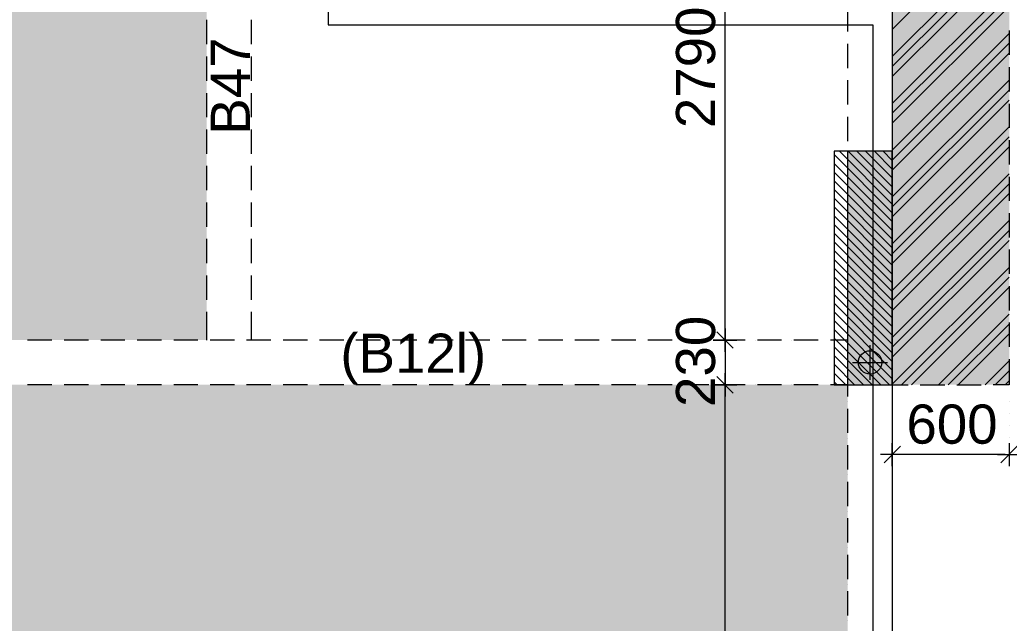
# Model space of a CAD drawing. Header units: millimetres. Extents: x -1303 to 98744, y -1303 to 90097.
# Drawn here: x 70140 to 75224, y 28153 to 31253 of the extents above; entities that cross this region are included whole.
import ezdxf

# ---------------------------------------------------------------- set-up
doc = ezdxf.new("R2010")
doc.units = ezdxf.units.MM
doc.layers.add('PDF_Geometry', color=7, linetype='Continuous')
doc.layers.add('PDF_Text', color=7, linetype='Continuous')
doc.layers.add('PDF_Solid Fills', color=192, linetype='Continuous', true_color=0xc2c0c0c0)
doc.styles.add('PDF ArialMT', font='arial.ttf')

msp = doc.modelspace()

# ---------------------------------------------------------------- hatches: boundary and pattern name
at = {"layer": 'PDF_Solid Fills', "true_color": 0x0000b2}
h = msp.add_hatch(color=254, dxfattribs=at)
h.paths.add_polyline_path([(75224.26012, 16872.72168), (74624.31541, 16872.72168), (74624.31541, 25187.75188), (75224.26012, 25187.75188)], flags=0)
h.paths.add_polyline_path([(74624.31541, 38292.73421), (74624.31541, 29377.68079), (75224.26012, 29377.68079), (75224.26012, 38892.67479), (59994.31175, 38892.67479), (59994.31175, 38292.73421)], flags=0)
h.paths.add_polyline_path([(26734.27358, 38892.67479), (26734.27358, 38292.73421), (55894.25843, 38292.73421), (55894.25843, 38892.67479)], flags=0)
h = msp.add_hatch(color=33, dxfattribs=at)
h.paths.add_polyline_path([(22404.2843, 31942.72087), (22404.2843, 32112.74047), (19209.26177, 32112.74047), (19209.26177, 30922.67974), (22404.2843, 30922.67974), (22404.2843, 31642.7072), (21409.2932, 31642.7072), (21409.2932, 31942.72087)], flags=0)
h.paths.add_polyline_path([(11529.29261, 29607.70354), (11529.29261, 32397.68983), (12814.30857, 32397.68983), (12814.30857, 29607.70354)], flags=0)
h.paths.add_polyline_path([(12814.30857, 32627.71257), (12814.30857, 34142.75024), (8234.23832, 34142.75024), (8234.23832, 32627.71257)], flags=0)
h.paths.add_polyline_path([(12814.30857, 22167.74491), (12814.30857, 24957.72913), (11529.29261, 24957.72913), (11529.29261, 22167.74491)], flags=0)
h.paths.add_polyline_path([(8234.23832, 21937.72009), (8234.23832, 20422.68242), (12814.30857, 20422.68242), (12814.30857, 21937.72009)], flags=0)
h.paths.add_polyline_path([(21869.25605, 23642.75499), (21869.25605, 22452.69219), (19209.26177, 22452.69219), (19209.26177, 23642.75499)], flags=0)
h.paths.add_polyline_path([(23229.25373, 22452.69219), (23229.25373, 23642.75499), (25959.23687, 23642.75499), (25959.23687, 22452.69219)], flags=0)
h.paths.add_polyline_path([(32354.27376, 21952.6997), (32354.27376, 20422.68242), (36934.25928, 20422.68242), (36934.25928, 21952.6997)], flags=0)
h.paths.add_polyline_path([(33639.29074, 24957.72913), (33639.29074, 22182.72451), (32354.27376, 22182.72451), (32354.27376, 24957.72913)], flags=0)
h.paths.add_polyline_path([(26964.2984, 30922.67974), (26964.2984, 32112.74047), (30159.32092, 32112.74047), (30159.32092, 30922.67974)], flags=0)
h.paths.add_polyline_path([(28349.2614, 32342.68057), (28349.2614, 33242.7154), (27564.23691, 33242.7154), (27564.23691, 32342.68057)], flags=0)
h.paths.add_polyline_path([(40634.2682, 32627.71257), (40634.2682, 34142.75024), (36554.27309, 34142.75024), (36554.27309, 32627.71257)], flags=0)
h.paths.add_polyline_path([(36554.27309, 29607.70354), (36554.27309, 32397.68983), (37839.28802, 32397.68983), (37839.28802, 29607.70354)], flags=0)
h.paths.add_polyline_path([(41994.26382, 34142.75024), (41994.26382, 32627.71257), (46074.25892, 32627.71257), (46074.25892, 34142.75024)], flags=0)
h.paths.add_polyline_path([(46074.25892, 32397.68983), (46074.25892, 29607.70354), (44789.244, 29607.70354), (44789.244, 32397.68983)], flags=0)
h.paths.add_polyline_path([(45694.27273, 20422.68242), (45694.27273, 21952.6997), (50274.26033, 21952.6997), (50274.26033, 20422.68242)], flags=0)
h.paths.add_polyline_path([(48989.24127, 22182.72451), (48989.24127, 24957.72913), (50274.26033, 24957.72913), (50274.26033, 22182.72451)], flags=0)
h.paths.add_polyline_path([(52469.2958, 32112.74047), (52469.2958, 30922.67974), (55664.23361, 30922.67974), (55664.23361, 32112.74047)], flags=0)
h.paths.add_polyline_path([(55064.29717, 32342.68057), (55064.29717, 33242.7154), (54439.30655, 33242.7154), (54439.30655, 32342.68057)], flags=0)
h.paths.add_polyline_path([(63419.27024, 30922.67974), (63419.27024, 32112.74047), (60524.25933, 32112.74047), (60524.25933, 31222.69135), (60224.24978, 31222.69135), (60224.24978, 30922.67974)], flags=0)
h.paths.add_polyline_path([(60819.28118, 23642.75499), (60819.28118, 22452.69219), (63419.27024, 22452.69219), (63419.27024, 23642.75499)], flags=0)
h.paths.add_polyline_path([(56669.29721, 23642.75499), (56669.29721, 22452.69219), (59359.2507, 22452.69219), (59359.2507, 23642.75499)], flags=0)
h.paths.add_polyline_path([(71099.24354, 29607.70354), (71099.24354, 32397.68983), (69814.31126, 32397.68983), (69814.31126, 29607.70354)], flags=0)
h.paths.add_polyline_path([(71099.24354, 22167.74491), (71099.24354, 24957.72913), (69814.31126, 24957.72913), (69814.31126, 22167.74491)], flags=0)
h.paths.add_polyline_path([(69814.31126, 21937.72009), (69814.31126, 20422.68242), (74394.29472, 20422.68242), (74394.29472, 21937.72009)], flags=0)
h.paths.add_polyline_path([(69814.31126, 34142.75024), (69814.31126, 32627.71257), (74394.29472, 32627.71257), (74394.29472, 34142.75024)], flags=0)
at = {"layer": 'PDF_Solid Fills', "true_color": 0x00007f}
h = msp.add_hatch(color=254, dxfattribs=at)
h.paths.add_polyline_path([(31469.30117, 29377.68079), (31469.30117, 25187.75188), (33129.31253, 25187.75188), (33129.31253, 29377.68079)], flags=0)
h.paths.add_polyline_path([(33359.25057, 25187.75188), (33359.25057, 29377.68079), (36934.25928, 29377.68079), (36934.25928, 25187.75188)], flags=0)
h.paths.add_polyline_path([(37164.2841, 25187.75188), (37164.2841, 29377.68079), (40934.27775, 29377.68079), (40934.27775, 25187.75188)], flags=0)
h.paths.add_polyline_path([(41164.30255, 25182.67534), (41164.30255, 29377.68079), (45464.24791, 29377.68079), (45464.24791, 25182.67534)], flags=0)
h.paths.add_polyline_path([(45694.27273, 29377.68079), (45694.27273, 25187.75188), (49039.2587, 25187.75188), (49039.2587, 29377.68079)], flags=0)
h.paths.add_polyline_path([(49269.28352, 25187.75188), (49269.28352, 29377.68079), (51159.31349, 29377.68079), (51159.31349, 25187.75188)], flags=0)
h.paths.add_polyline_path([(41164.30255, 21382.72041), (41164.30255, 24957.72913), (45464.24791, 24957.72913), (45464.24791, 21382.72041)], flags=0)
h.paths.add_polyline_path([(37164.2841, 24957.72913), (37164.2841, 21382.72041), (40934.27775, 21382.72041), (40934.27775, 24957.72913)], flags=0)
h.paths.add_polyline_path([(40934.27775, 19182.68898), (40934.27775, 21152.69766), (37164.2841, 21152.69766), (37164.2841, 18512.67482), (40864.28888, 18512.67482), (40864.28888, 19182.68898)], flags=0)
h.paths.add_polyline_path([(41164.30255, 21152.69766), (41164.30255, 18512.67482), (43234.25726, 18512.67482), (43234.25726, 21152.69766)], flags=0)
h.paths.add_polyline_path([(41164.30255, 18282.73679), (45464.24791, 18282.73679), (45464.24791, 15760.43508), (41164.30255, 15663.95813)], flags=0)
h.paths.add_polyline_path([(37164.2841, 18282.73679), (40934.27775, 18282.73679), (40934.27775, 15658.79481), (37164.2841, 15574.16518)], flags=0)
h.paths.add_polyline_path([(12814.30857, 29377.68079), (12814.30857, 25187.75188), (8234.23832, 25187.75188), (8234.23832, 29377.68079)], flags=0)
h.paths.add_polyline_path([(13044.24764, 25187.75188), (13044.24764, 29377.68079), (15954.23712, 29377.68079), (15954.23712, 25187.75188)], flags=0)
h.paths.add_polyline_path([(16184.2609, 29377.68079), (16184.2609, 25187.75188), (18909.25016, 25187.75188), (18909.25016, 29377.68079)], flags=0)
h.paths.add_polyline_path([(66559.28558, 25187.75188), (66559.28558, 29377.68079), (63649.29506, 29377.68079), (63649.29506, 25187.75188)], flags=0)
h.paths.add_polyline_path([(66789.30626, 25187.75188), (66789.30626, 29377.68079), (69584.28231, 29377.68079), (69584.28231, 25187.75188)], flags=0)
h.paths.add_polyline_path([(69814.31126, 29377.68079), (69814.31126, 25187.75188), (74394.29472, 25187.75188), (74394.29472, 29377.68079)], flags=0)

# ---------------------------------------------------------------- linework, layer by layer
at = {"layer": 'PDF_Geometry', "color": 9, "lineweight": 0, "true_color": 0xc0c0c0}
msp.add_lwpolyline([(73543.76698, 33926.94469), (73593.70177, 33827.08339), (73593.70177, 33926.94469), (74523.7764, 33926.94469), (74523.7764, 34597.21299), (74623.6377, 34597.21299), (74623.6377, 16267.28307), (9842.20122, 14831.96378, -0.0040587119), (9814.553, 14831.94622, -0.4141989555), (8103.90849, 16521.17195), (8103.90849, 13152.0657)], format="xyb", dxfattribs=at)
msp.add_lwpolyline([(73593.70177, 33827.08339), (74523.7764, 33827.08339), (74523.7764, 31327.12506), (73423.59126, 31327.12506), (73423.59126, 31927.14828), (73323.72995, 31927.14828), (73323.72995, 31327.12506), (71724.23002, 31327.12506), (71724.23002, 31227.26168), (74523.7764, 31227.26168), (74523.7764, 16265.58882)], dxfattribs=at)
at = {"layer": 'PDF_Geometry', "color": 122, "lineweight": 0, "true_color": 0x00b88a}
for points in [[(73763.80401, 29647.22698), (73763.80401, 29626.91462), (73763.80401, 32377.37747), (73763.80401, 32357.06719)], [(73763.80401, 29607.44939), (73763.80401, 29377.25722)], [(73763.80401, 25227.02118), (73763.80401, 25207.55595), (73763.80401, 29356.94694), (73763.80401, 29337.48171)]]:
    msp.add_lwpolyline(points, dxfattribs=at)
at = {"layer": 'PDF_Geometry', "lineweight": 0}
for points in [[(74623.6377, 31202.71785), (75223.66506, 31801.89602)], [(74623.6377, 31063.92609), (75223.66506, 31663.94931)], [(74623.6377, 31013.14831), (75223.66506, 31613.17153)], [(74623.6377, 30961.52341), (75223.66506, 31561.54871)], [(74623.6377, 30823.57878), (75223.66506, 31423.602)], [(74623.6377, 30772.801), (75223.66506, 31372.82423)], [(74623.6377, 30721.1761), (75223.66506, 31321.19932)], [(74623.6377, 30583.2294), (75223.66506, 31183.25469)], [(75223.66506, 31197.64131), (75223.66506, 31072.38905)], [(74623.6377, 30532.45162), (75223.66506, 31132.47692)], [(74623.6377, 30480.82879), (75223.66506, 31080.85201)], [(75223.66506, 31009.76396), (75223.66506, 30884.5117)], [(74623.6377, 30342.88209), (75223.66506, 30942.90531)], [(74623.6377, 30291.25719), (75223.66506, 30891.28248)], [(74623.6377, 30240.47941), (75223.66506, 30840.50471)], [(75223.66506, 30821.88453), (75223.66506, 30697.47939)], [(74623.6377, 30102.53271), (75223.66506, 30702.558)], [(74623.6377, 30050.90988), (75223.66506, 30650.9331)], [(75223.66506, 30634.8543), (75223.66506, 30509.60204)], [(74324.05378, 30560.37981), (74623.6377, 30260.79177)], [(74351.97991, 30577.30574), (74623.6377, 30305.64381)], [(74396.83196, 30577.30574), (74623.6377, 30350.49793)], [(74441.68401, 30577.30574), (74623.6377, 30395.35204)], [(74486.54433, 30577.30574), (74623.6377, 30440.20616)], [(74531.39637, 30577.30574), (74623.6377, 30485.06028)], [(74576.24842, 30577.30574), (74623.6377, 30529.91232)], [(74621.95173, 30577.30574), (74621.95173, 30577.30574)], [(74623.6377, 30000.1321), (75223.66506, 30600.15532)], [(74324.05378, 30515.5257), (74623.6377, 30215.93765)], [(74324.05378, 30470.67158), (74623.6377, 30171.08353)], [(74623.6377, 29862.1854), (75223.66506, 30462.20862)], [(74324.05378, 30425.81954), (74623.6377, 30126.22942)], [(74623.6377, 29810.5605), (75223.66506, 30410.58579)], [(75223.66506, 30446.97694), (75223.66506, 30322.56973)], [(74324.05378, 30380.96542), (74623.6377, 30081.3753)], [(74623.6377, 29759.78272), (75223.66506, 30359.80801)], [(74324.05378, 30336.1113), (74623.6377, 30036.52326)], [(74324.05378, 30291.25719), (74623.6377, 29991.66914)], [(75223.66506, 30259.94464), (75223.66506, 30134.69238)], [(74324.05378, 30246.40307), (74623.6377, 29945.9679)], [(74623.6377, 29620.99096), (75223.66506, 30221.01418)], [(74324.05378, 30201.55103), (74623.6377, 29901.11585)], [(74324.05378, 30156.69691), (74623.6377, 29856.26174)], [(74623.6377, 29570.21319), (75223.66506, 30170.23641)], [(74324.05378, 30111.84279), (74623.6377, 29811.40762)], [(74623.6377, 29519.43541), (75223.66506, 30119.45863)], [(74324.05378, 30066.98868), (74623.6377, 29766.5535)], [(75223.66506, 30072.06728), (75223.66506, 29947.66215)], [(74324.05378, 30022.13456), (74623.6377, 29721.69939)], [(74324.05378, 29977.28252), (74623.6377, 29676.84734)], [(74623.6377, 29380.64365), (75223.66506, 29980.66687)], [(74324.05378, 29932.4284), (74623.6377, 29631.99323)], [(74671.03525, 29377.25722), (75223.66506, 29929.8891)], [(74324.05378, 29886.72716), (74623.6377, 29587.13911)], [(74721.81303, 29377.25722), (75223.66506, 29879.11132)], [(75223.66506, 29885.03498), (75223.66506, 29759.78272)], [(74324.05378, 29841.87512), (74623.6377, 29542.285)], [(74324.05378, 29797.021), (74623.6377, 29497.43088)], [(74324.05378, 29752.16688), (74623.6377, 29452.57884)], [(74324.05378, 29707.31277), (74623.6377, 29407.72472)], [(74860.60066, 29377.25722), (75223.66506, 29740.31956)], [(75223.66506, 29697.15763), (75223.66506, 29571.90536)], [(74324.05378, 29662.45865), (74609.25728, 29377.25722)], [(74911.37843, 29377.25722), (75223.66506, 29689.54179)], [(73763.80401, 29607.44939), (73763.80401, 29607.44939)], [(73763.80401, 29607.44939), (73763.80401, 29607.44939)], [(73856.05361, 29607.44939), (73856.05361, 29607.44939)], [(73856.05361, 29607.44939), (73856.05361, 29607.44939)], [(73918.67457, 29607.44939), (73918.67457, 29607.44939)], [(73918.67457, 29607.44939), (73918.67457, 29607.44939)], [(73981.3038, 29607.44939), (73981.3038, 29607.44939)], [(73981.3038, 29607.44939), (73981.3038, 29607.44939)], [(74043.92476, 29607.44939), (74043.92476, 29607.44939)], [(74043.92476, 29607.44939), (74043.92476, 29607.44939)], [(74106.55399, 29607.44939), (74106.55399, 29607.44939)], [(74106.55399, 29607.44939), (74106.55399, 29607.44939)], [(74169.18323, 29607.44939), (74169.18323, 29607.44939)], [(74169.18323, 29607.44939), (74169.18323, 29607.44939)], [(74230.9612, 29607.44939), (74230.9612, 29607.44939)], [(74230.9612, 29607.44939), (74230.9612, 29607.44939)], [(74324.05378, 29617.60661), (74564.39696, 29377.25722)], [(74324.05378, 29607.44939), (74324.05378, 29607.44939)], [(74324.05378, 29607.44939), (74324.05378, 29607.44939)], [(74962.15621, 29377.25722), (75223.66506, 29638.76401)], [(74324.05378, 29572.75249), (74519.54492, 29377.25722)], [(74324.05378, 29527.89837), (74474.69287, 29377.25722)], [(75100.9521, 29377.25722), (75223.66506, 29499.97018)], [(75223.66506, 29510.12532), (75223.66506, 29377.25722), (75142.42393, 29377.25722)], [(74324.05378, 29483.04426), (74429.84082, 29377.25722)], [(75151.72988, 29377.25722), (75223.66506, 29449.19241)], [(74324.05378, 29438.19014), (74384.98877, 29377.25722)], [(74324.05378, 29393.3381), (74340.12845, 29377.25722)], [(75203.35064, 29377.25722), (75223.66506, 29398.41463)], [(73763.80401, 29377.25722), (73763.80401, 29377.25722)], [(73763.80401, 29377.25722), (73763.80401, 29377.25722)], [(73856.05361, 29377.25722), (73856.05361, 29377.25722)], [(73856.05361, 29377.25722), (73856.05361, 29377.25722)], [(73918.67457, 29377.25722), (73918.67457, 29377.25722)], [(73918.67457, 29377.25722), (73918.67457, 29377.25722)], [(73981.3038, 29377.25722), (73981.3038, 29377.25722)], [(73981.3038, 29377.25722), (73981.3038, 29377.25722)], [(74043.92476, 29377.25722), (74043.92476, 29377.25722)], [(74043.92476, 29377.25722), (74043.92476, 29377.25722)], [(74106.55399, 29377.25722), (74106.55399, 29377.25722)], [(74106.55399, 29377.25722), (74106.55399, 29377.25722)], [(74169.18323, 29377.25722), (74169.18323, 29377.25722)], [(74169.18323, 29377.25722), (74169.18323, 29377.25722)], [(74230.9612, 29377.25722), (74230.9612, 29377.25722)], [(74230.9612, 29377.25722), (74230.9612, 29377.25722)], [(74324.05378, 29377.25722), (74324.05378, 29377.25722)], [(74324.05378, 29377.25722), (74324.05378, 29377.25722)], [(74393.45174, 29377.25722), (74393.45174, 29377.25722)], [(74393.45174, 29377.25722), (74393.45174, 29377.25722)], [(74623.6377, 29377.25722), (74704.8871, 29377.25722)], [(74623.6377, 29377.25722), (74623.6377, 29377.25722)], [(74623.6377, 29377.25722), (74623.6377, 29377.25722)], [(74767.50807, 29377.25722), (74892.76653, 29377.25722)], [(74955.3875, 29377.25722), (75079.7947, 29377.25722)], [(75223.66506, 29377.25722), (75223.66506, 29377.25722)], [(75223.66506, 29377.25722), (75223.66506, 29377.25722)], [(75223.66506, 29377.25722), (75223.66506, 29377.25722)], [(74393.45174, 29291.78255), (74393.45174, 29291.78255)], [(74393.45174, 29291.78255), (74393.45174, 29291.78255)], [(74623.6377, 29291.78255), (74623.6377, 29291.78255)], [(74623.6377, 29291.78255), (74623.6377, 29291.78255)], [(75223.66506, 29291.78255), (75223.66506, 29291.78255)], [(74393.45174, 29229.15538), (74393.45174, 29229.15538)], [(74393.45174, 29229.15538), (74393.45174, 29229.15538)], [(74623.6377, 29229.15538), (74623.6377, 29229.15538)], [(74623.6377, 29229.15538), (74623.6377, 29229.15538)], [(75223.66506, 29229.15538), (75223.66506, 29229.15538)], [(74393.45174, 29166.53028), (74393.45174, 29166.53028)], [(74393.45174, 29166.53028), (74393.45174, 29166.53028)], [(74623.6377, 29166.53028), (74623.6377, 29166.53028)], [(74623.6377, 29166.53028), (74623.6377, 29166.53028)], [(75223.66506, 29166.53028), (75223.66506, 29166.53028)], [(74393.45174, 29103.90312), (74393.45174, 29103.90312)], [(74393.45174, 29103.90312), (74393.45174, 29103.90312)], [(74623.6377, 29104.75024), (74623.6377, 29104.75024)], [(74623.6377, 29103.90312), (74623.6377, 29103.90312)], [(75223.66506, 29104.75024), (75223.66506, 29104.75024)], [(74393.45174, 29041.27802), (74393.45174, 29041.27802)], [(74393.45174, 29041.27802), (74393.45174, 29041.27802)], [(74623.6377, 29041.27802), (74623.6377, 29041.27802)], [(74623.6377, 29019.27349), (74623.6377, 29019.27349)], [(75223.66506, 29019.27349), (75223.66506, 29019.27349)], [(74393.45174, 28978.65293), (74393.45174, 28978.65293)], [(74393.45174, 28978.65293), (74393.45174, 28978.65293)], [(74623.6377, 28978.65293), (74623.6377, 28978.65293)], [(74393.45174, 28916.02576), (74393.45174, 28916.02576)], [(74393.45174, 28916.02576), (74393.45174, 28916.02576)], [(74623.6377, 28916.02576), (74623.6377, 28916.02576)], [(74393.45174, 28854.24572), (74393.45174, 28854.24572)], [(74393.45174, 28854.24572), (74393.45174, 28854.24572)], [(74623.6377, 28854.24572), (74623.6377, 28854.24572)], [(74393.45174, 28791.62063), (74393.45174, 28791.62063)], [(74393.45174, 28791.62063), (74393.45174, 28791.62063)], [(74623.6377, 28791.62063), (74623.6377, 28791.62063)], [(74393.45174, 28728.99553), (74393.45174, 28728.99553)], [(74393.45174, 28728.99553), (74393.45174, 28728.99553)], [(74623.6377, 28728.99553), (74623.6377, 28728.99553)], [(74393.45174, 28666.36836), (74393.45174, 28666.36836)], [(74393.45174, 28666.36836), (74393.45174, 28666.36836)], [(74623.6377, 28666.36836), (74623.6377, 28666.36836)], [(74393.45174, 28603.74327), (74393.45174, 28603.74327)], [(74393.45174, 28603.74327), (74393.45174, 28603.74327)], [(74623.6377, 28603.74327), (74623.6377, 28603.74327)], [(74393.45174, 28541.1161), (74393.45174, 28541.1161)], [(74393.45174, 28541.1161), (74393.45174, 28541.1161)], [(74623.6377, 28541.1161), (74623.6377, 28541.1161)], [(74393.45174, 28478.49101), (74393.45174, 28478.49101)], [(74393.45174, 28478.49101), (74393.45174, 28478.49101)], [(74623.6377, 28478.49101), (74623.6377, 28478.49101)], [(74393.45174, 28416.71097), (74393.45174, 28416.71097)], [(74393.45174, 28416.71097), (74393.45174, 28416.71097)], [(74623.6377, 28416.71097), (74623.6377, 28416.71097)], [(74393.45174, 28354.08587), (74393.45174, 28354.08587)], [(74393.45174, 28354.08587), (74393.45174, 28354.08587)], [(74623.6377, 28354.08587), (74623.6377, 28354.08587)], [(74393.45174, 28291.4587), (74393.45174, 28291.4587)], [(74393.45174, 28291.4587), (74393.45174, 28291.4587)], [(74623.6377, 28291.4587), (74623.6377, 28291.4587)], [(74393.45174, 28228.83361), (74393.45174, 28228.83361)], [(74393.45174, 28228.83361), (74393.45174, 28228.83361)], [(74623.6377, 28228.83361), (74623.6377, 28228.83361)], [(74393.45174, 28166.20852), (74393.45174, 28166.20852)], [(74393.45174, 28166.20852), (74393.45174, 28166.20852)], [(74623.6377, 28166.20852), (74623.6377, 28166.20852)]]:
    msp.add_lwpolyline(points, dxfattribs=at)
at = {"layer": 'PDF_Geometry', "color": 157, "lineweight": 0, "true_color": 0x3f5f7f}
for points in [[(74623.6377, 31338.12525), (74623.6377, 31213.72011)], [(74393.45174, 31316.96784), (74393.45174, 31192.56271)], [(71098.81377, 31252.65057), (71098.81377, 31127.39831)], [(71329.00801, 31252.65057), (71329.00801, 31127.39831)], [(74393.45174, 31129.93761), (74393.45174, 31004.68535)], [(74623.6377, 31151.09502), (74623.6377, 31025.84276)], [(71098.81377, 31064.77322), (71098.81377, 30939.52095)], [(71329.00801, 31064.77322), (71329.00801, 30939.52095)], [(74393.45174, 30942.06026), (74393.45174, 30817.65305)], [(74623.6377, 30963.21766), (74623.6377, 30838.81045)], [(71098.81377, 30876.89379), (71098.81377, 30752.48865)], [(71329.00801, 30876.89379), (71329.00801, 30752.48865)], [(74623.6377, 30776.18536), (74623.6377, 30650.9331)], [(74393.45174, 30755.02795), (74393.45174, 30629.77569)], [(71098.81377, 30689.86356), (71098.81377, 30564.61129)], [(71329.00801, 30689.86356), (71329.00801, 30564.61129)], [(74393.45174, 30567.1506), (74393.45174, 30441.89834)], [(74623.6377, 30588.308), (74623.6377, 30463.90287)], [(71098.81377, 30501.9862), (71098.81377, 30377.57899)], [(71329.00801, 30501.9862), (71329.00801, 30377.57899)], [(74393.45174, 30380.11829), (74393.45174, 30254.86603)], [(74623.6377, 30401.2757), (74623.6377, 30276.02344)], [(71098.81377, 30314.9539), (71098.81377, 30189.70164)], [(71329.00801, 30314.9539), (71329.00801, 30189.70164)], [(74623.6377, 30213.39835), (74623.6377, 30088.14608)], [(74393.45174, 30192.24094), (74393.45174, 30066.98868)], [(71098.81377, 30127.07654), (71098.81377, 30002.67141)], [(71329.00801, 30127.07654), (71329.00801, 30002.67141)], [(74393.45174, 30005.20864), (74393.45174, 29879.95845)], [(74623.6377, 30026.36604), (74623.6377, 29901.11585)], [(71098.81377, 29940.04424), (71098.81377, 29814.79198)], [(71329.00801, 29940.04424), (71329.00801, 29814.79198)], [(74393.45174, 29817.33128), (74393.45174, 29692.07902)], [(74623.6377, 29838.48869), (74623.6377, 29713.23643)], [(71098.81377, 29752.16688), (71098.81377, 29607.44939)], [(71329.00801, 29752.16688), (71329.00801, 29607.44939)], [(74623.6377, 29651.45846), (74623.6377, 29526.2062)], [(70304.98953, 29607.44939), (70179.73934, 29607.44939)], [(70492.86895, 29607.44939), (70367.61876, 29607.44939)], [(70679.89712, 29607.44939), (70555.49819, 29607.44939)], [(70867.77655, 29607.44939), (70742.52635, 29607.44939)], [(71054.81298, 29607.44939), (70930.40577, 29607.44939)], [(71242.68413, 29607.44939), (71117.43395, 29607.44939)], [(71429.72057, 29607.44939), (71305.31337, 29607.44939)], [(71617.6, 29607.44939), (71492.34153, 29607.44939)], [(71805.47115, 29607.44939), (71680.22096, 29607.44939)], [(71992.50758, 29607.44939), (71867.25739, 29607.44939)], [(72180.38701, 29607.44939), (72055.12855, 29607.44939)], [(72367.41518, 29607.44939), (72243.00797, 29607.44939)], [(72555.2946, 29607.44939), (72430.04441, 29607.44939)], [(72742.32277, 29607.44939), (72617.91556, 29607.44939)], [(72930.20219, 29607.44939), (72804.95199, 29607.44939)], [(73117.23036, 29607.44939), (72992.83142, 29607.44939)], [(73305.10978, 29607.44939), (73179.85959, 29607.44939)], [(73492.9892, 29607.44939), (73367.73901, 29607.44939)], [(73680.01737, 29607.44939), (73554.76718, 29607.44939)], [(73867.8968, 29607.44939), (73742.6466, 29607.44939)], [(74054.93323, 29607.44939), (73930.52602, 29607.44939)], [(74242.80438, 29607.44939), (74117.5542, 29607.44939)], [(74393.45174, 29607.44939), (74305.43362, 29607.44939)], [(74393.45174, 29629.45392), (74393.45174, 29505.04879)], [(74393.45174, 29442.42162), (74393.45174, 29317.17143)], [(74623.6377, 29463.57903), (74623.6377, 29338.32884)], [(70304.98953, 29377.25722), (70179.73934, 29377.25722)], [(70492.86895, 29377.25722), (70367.61876, 29377.25722)], [(70679.89712, 29377.25722), (70555.49819, 29377.25722)], [(70867.77655, 29377.25722), (70742.52635, 29377.25722)], [(71054.81298, 29377.25722), (70930.40577, 29377.25722)], [(71242.68413, 29377.25722), (71117.43395, 29377.25722)], [(71429.72057, 29377.25722), (71305.31337, 29377.25722)], [(71617.6, 29377.25722), (71492.34153, 29377.25722)], [(71805.47115, 29377.25722), (71680.22096, 29377.25722)], [(71992.50758, 29377.25722), (71867.25739, 29377.25722)], [(72180.38701, 29377.25722), (72055.12855, 29377.25722)], [(72367.41518, 29377.25722), (72243.00797, 29377.25722)], [(72555.2946, 29377.25722), (72430.04441, 29377.25722)], [(72742.32277, 29377.25722), (72617.91556, 29377.25722)], [(72930.20219, 29377.25722), (72804.95199, 29377.25722)], [(73117.23036, 29377.25722), (72992.83142, 29377.25722)], [(73305.10978, 29377.25722), (73179.85959, 29377.25722)], [(73492.9892, 29377.25722), (73367.73901, 29377.25722)], [(73680.01737, 29377.25722), (73554.76718, 29377.25722)], [(73867.8968, 29377.25722), (73742.6466, 29377.25722)], [(74054.93323, 29377.25722), (73930.52602, 29377.25722)], [(74242.80438, 29377.25722), (74117.5542, 29377.25722)], [(74393.45174, 29377.25722), (74305.43362, 29377.25722)], [(74393.45174, 29254.54427), (74393.45174, 29130.13913)], [(74623.6377, 29275.70167), (74623.6377, 29151.29654)], [(74623.6377, 29088.67144), (74623.6377, 28963.41918)], [(74393.45174, 29067.51404), (74393.45174, 28942.26177)], [(74623.6377, 28900.79201), (74623.6377, 28776.38688)], [(74393.45174, 28879.63461), (74393.45174, 28754.38442)], [(74393.45174, 28692.60438), (74393.45174, 28567.35212)], [(74623.6377, 28713.76178), (74623.6377, 28588.50952)], [(74393.45174, 28504.72702), (74393.45174, 28379.47476)], [(74623.6377, 28525.88443), (74623.6377, 28400.63217)], [(74623.6377, 28338.85212), (74623.6377, 28213.59986)], [(74393.45174, 28317.69472), (74393.45174, 28192.44246)]]:
    msp.add_lwpolyline(points, dxfattribs=at)
at = {"layer": 'PDF_Geometry', "color": 5, "lineweight": 0}
for points in [[(74324.05378, 29377.25722), (74623.64268, 29377.25722), (74623.64268, 30577.30535), (74324.05378, 30577.30535)], [(74393.45174, 29377.25722), (74623.64433, 29377.25722), (74623.64433, 30577.30535), (74393.45174, 30577.30535)]]:
    msp.add_lwpolyline(points, close=True, dxfattribs=at)
at = {"layer": 'PDF_Geometry', "color": 122, "lineweight": 0, "true_color": 0x00b88a}
for points in [[(73806.11882, 29565.13458), (73721.4892, 29649.76421)], [(73763.80401, 29547.3636), (73763.80401, 29667.53726)], [(73703.72028, 29607.44939), (73823.88773, 29607.44939)], [(73721.4892, 29419.57204), (73806.11882, 29334.94241)], [(73763.80401, 29437.34509), (73763.80401, 29317.17143)], [(73823.88773, 29377.25722), (73703.72028, 29377.25722)]]:
    msp.add_lwpolyline(points, close=True, dxfattribs=at)
at = {"layer": 'PDF_Geometry', "color": 20, "lineweight": 0, "true_color": 0xff4405}
for points in [[(74508.54472, 29582.0605), (74508.54472, 29402.64611)], [(74418.84062, 29492.35434), (74599.10007, 29492.35434)]]:
    msp.add_lwpolyline(points, dxfattribs=at)
at = {"layer": 'PDF_Geometry', "color": 222, "lineweight": 0, "true_color": 0xb8008a}
for points in [[(74665.95252, 29061.5883), (74581.32289, 28976.11362)], [(74623.6377, 28959.1877), (74623.6377, 29078.51423)], [(75181.35025, 28976.11362), (75265.97987, 29061.5883)], [(75223.66506, 29078.51423), (75223.66506, 28959.1877)], [(74683.7297, 29019.27349), (74563.55398, 29019.27349)], [(75204.2019, 29019.27349), (74643.95212, 29019.27349)], [(75163.58134, 29019.27349), (75283.74879, 29019.27349)]]:
    msp.add_lwpolyline(points, dxfattribs=at)
at = {"layer": 'PDF_Geometry', "color": 7, "lineweight": 0, "true_color": 0xffffff}
msp.add_circle((74509.28826, 29492.71), 59.98428, dxfattribs=at)
at = {"layer": 'PDF_Geometry', "color": 20, "lineweight": 0, "true_color": 0xff4405}
msp.add_circle((74509.25881, 29492.66761), 59.95483, dxfattribs=at)
at = {"layer": 'PDF_Solid Fills', "lineweight": 0}
msp.add_solid([(74394.29472, 29377.68079), (74624.31541, 29377.68079), (74394.29472, 30577.7293), (74624.31541, 30577.7293)], dxfattribs=at)

# ---------------------------------------------------------------- texts
at = {"layer": 'PDF_Text', "char_height": 201.084641, "attachment_point": 4, "rotation": 90, "style": 'PDF ArialMT'}
for s, insert in [('2790', (73613.67036, 30696.21553)), ('230', (73613.67036, 29263.75579))]:
    msp.add_mtext(s, dxfattribs=dict(at, insert=insert))
at = {"layer": 'PDF_Text', "color": 6, "insert": (71221.4758, 30662.64133), "char_height": 201.084641, "attachment_point": 4, "rotation": 90, "style": 'PDF ArialMT'}
msp.add_mtext('B47', dxfattribs=at)
at = {"layer": 'PDF_Text', "color": 6, "insert": (71786.96614, 29509.78113), "char_height": 201.084641, "attachment_point": 4, "style": 'PDF ArialMT'}
msp.add_mtext('(B12l)', dxfattribs=at)
at = {"layer": 'PDF_Text', "insert": (74696.06434, 29174.18765), "char_height": 201.084641, "attachment_point": 4, "style": 'PDF ArialMT'}
msp.add_mtext('600', dxfattribs=at)

doc.saveas('drawing.dxf')
